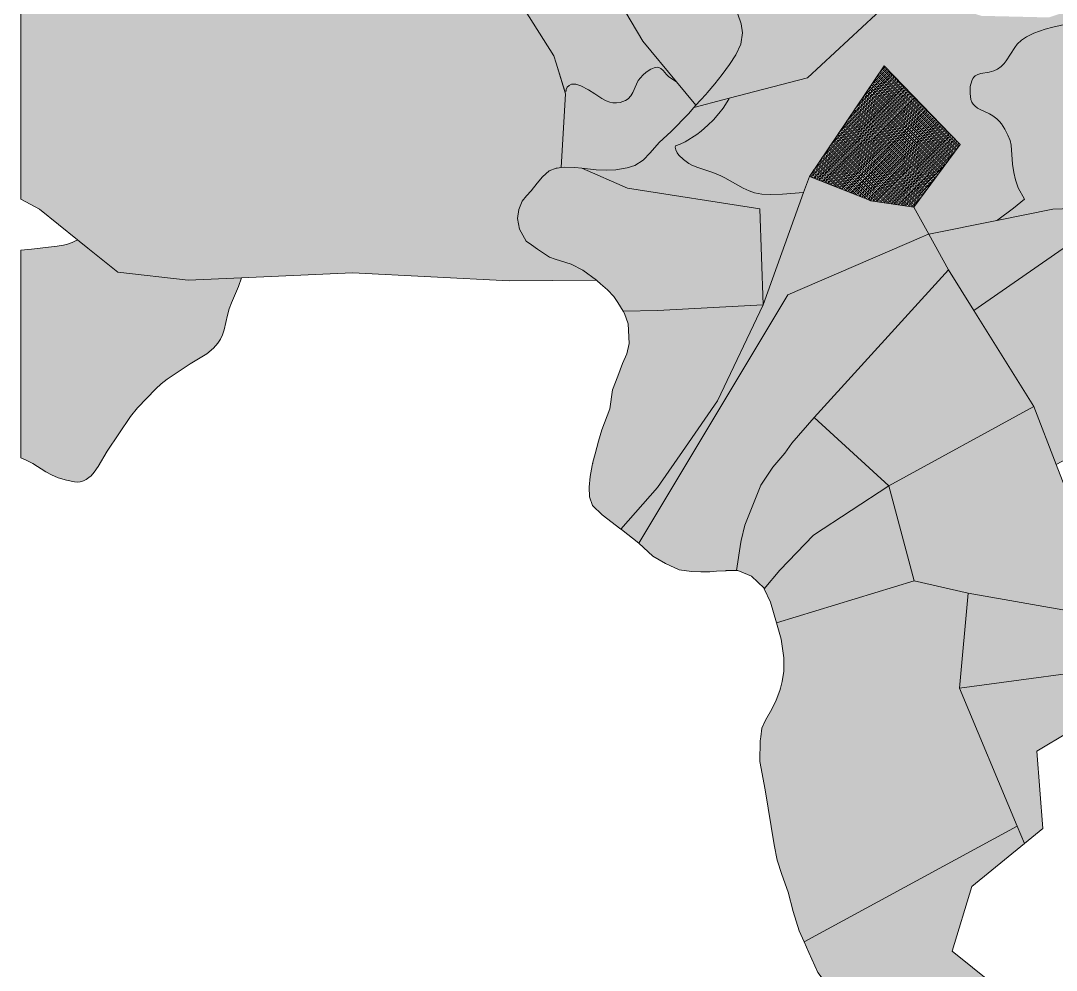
# Model space of a CAD drawing. Header units: metres. Extents: x 541853 to 549675, y 1832829 to 1845715.
# Drawn here: x 541853 to 542778, y 1838443 to 1839292 of the extents above; entities that cross this region are included whole.
import ezdxf

# ---------------------------------------------------------------- set-up
doc = ezdxf.new("R2010")
doc.units = ezdxf.units.M
doc.header["$MEASUREMENT"] = 0
doc.layers.add('1', color=7, linetype='Continuous', lineweight=0)

msp = doc.modelspace()

# ---------------------------------------------------------------- hatches: boundary and pattern name
at = {"layer": '1', "linetype": 'Continuous', "lineweight": 0}
h = msp.add_hatch(dxfattribs=at)
h.set_pattern_fill('ANSI33', color=188, scale=10, style=0)
h.paths.add_polyline_path([(542289.39, 1839059.445), (542149.44, 1839066.78), (542050.02, 1839062.295), (542002.47, 1839060.135), (541939.53, 1839067.275), (541912.92, 1839088.665), (541903.47, 1839096.255), (541869.72, 1839123.405), (541852.83, 1839132.54), (541852.83, 1839933.315), (541932.84, 1839908.52), (541954.23, 1839913.665), (542055.6, 1839937.98), (542174.94, 1839955.71), (542235.3, 1839970.395), (542262.42, 1839976.995), (542263.8, 1839977.91), (542328.15, 1840020.24), (542397.99, 1840079.175), (542401.14, 1840081.845), (542412.3, 1840077.24), (542428.38, 1840076.775), (542444.91, 1840076.46), (542460.33, 1840074.285), (542516.85, 1840058.1), (542530.38, 1840050.465), (542542.56, 1840040.64), (542552.19, 1840028.415), (542560.83, 1840012.53), (542568.33, 1839997.56), (542581.17, 1839942.855), (542583.75, 1839933.735), (542589.3, 1839919.755), (542594.01, 1839915.045), (542594.52, 1839914.52), (542594.55, 1839914.505), (542583.6, 1839918.675), (542553.03, 1839930.36), (542529.06, 1839931.695), (542482.59, 1839915.315), (542452.38, 1839904.68), (542446.47, 1839902.685), (542428.2, 1839896.55), (542426.85, 1839896.1), (542425.95, 1839895.785), (542425.8, 1839895.74), (542425.59, 1839895.665), (542425.29, 1839895.575), (542425.26, 1839895.56), (542425.2, 1839895.545), (542425.14, 1839895.515), (542425.05, 1839895.485), (542424.96, 1839895.455), (542424.81, 1839895.41), (542424.66, 1839895.365), (542395.53, 1839885.555), (542316.6, 1839859.02), (542307.54, 1839855.975), (542300.43, 1839850.68), (542254.98, 1839816.825), (542225.22, 1839794.655), (542159.76, 1839755.79), (542142.66, 1839745.635), (542130.12, 1839734.505), (542094.93, 1839703.29), (542061.42, 1839674.805), (542050.08, 1839665.145), (542030.55, 1839638.01), (542019.75, 1839562.11), (542052.72, 1839491.475), (542079.12, 1839460.29), (542098.98, 1839436.83), (542198.34, 1839395.145), (542264.88, 1839351.165), (542301.51, 1839304.29), (542329.47, 1839260.445), (542331.42, 1839254.025), (542339.7, 1839226.71), (542335.98, 1839160.695), (542332.2, 1839160.185), (542331.39, 1839160.065), (542325.3, 1839157.725), (542319.21, 1839152.325), (542314.35, 1839146.76), (542309.04, 1839139.935), (542304.96, 1839135.375), (542300.91, 1839130.665), (542298.09, 1839123.105), (542296.98, 1839115.32), (542298.72, 1839105.555), (542304.54, 1839094.875), (542309.46, 1839091.545), (542314.8, 1839087.885), (542325.39, 1839080.67), (542330.58, 1839078.99), (542344.8, 1839074.385), (542355.24, 1839068.94), (542367.33, 1839060.015)])
h = msp.add_hatch(dxfattribs=at)
h.set_pattern_fill('ANSI33', color=188, scale=10, style=0)
h.paths.add_polyline_path([(542454.57, 1839214.485), (542456.37, 1839216.465), (542460.51, 1839220.935), (542465.37, 1839226.35), (542466.39, 1839227.52), (542473.26, 1839235.44), (542479.71, 1839243.75), (542486.46, 1839252.78), (542491.98, 1839261.42), (542496.57, 1839271.065), (542497.89, 1839280.995), (542496.84, 1839289.275), (542493.63, 1839297.645), (542487.93, 1839307.665), (542483.34, 1839314.985), (542476.2, 1839324.81), (542469.3, 1839334.845), (542469.06, 1839335.505), (542466.09, 1839343.74), (542466.96, 1839354.285), (542469.66, 1839362.715), (542475.9, 1839369.195), (542477.7, 1839369.945), (542485.11, 1839372.975), (542493.09, 1839375.18), (542500.65, 1839377.025), (542509.02, 1839379.875), (542527.68, 1839388.44), (542530.95, 1839389.745), (542537.94, 1839393.405), (542547.18, 1839398.745), (542558.01, 1839405.135), (542569.08, 1839412.005), (542579.01, 1839416.685), (542588.76, 1839419.64), (542596.14, 1839421.23), (542607.18, 1839424.26), (542617.41, 1839428.85), (542626.32, 1839432.585), (542641.23, 1839348.405), (542653.89, 1839331.605), (542556.03, 1839240.99), (542485.95, 1839222.69), (542481.48, 1839221.52)])
for color, points in [(251, [(542385.48, 1839218.43), (542382.12, 1839218.58), (542379.42, 1839219.135), (542376.09, 1839220.32), (542372.28, 1839222.405), (542366.1, 1839226.68), (542360.43, 1839230.1), (542353.32, 1839233.655), (542349.06, 1839235.14), (542347.38, 1839235.35), (542345.22, 1839235.125), (542342.88, 1839234.105), (542341.23, 1839232.515), (542340.36, 1839230.52), (542340.36, 1839228.87), (542340.33, 1839228.87), (542340.3, 1839228.87), (542340.27, 1839228.87), (542340.24, 1839228.87), (542340.21, 1839228.87), (542339.22, 1839228.87), (542339.16, 1839228.87), (542339.13, 1839228.87), (542339.04, 1839228.87), (542331.42, 1839254.025), (542329.47, 1839260.445), (542301.51, 1839304.29), (542297.49, 1839309.42), (542300.85, 1839309.39), (542301.6, 1839309.615), (542301.84, 1839310.56), (542301.78, 1839315.09), (542302.17, 1839316.62), (542303.79, 1839319.695), (542306.64, 1839323.385), (542308.74, 1839325.485), (542311.29, 1839327.375), (542314.17, 1839328.995), (542315.73, 1839329.7), (542319.9, 1839330.975), (542322.99, 1839331.485), (542326.05, 1839331.695), (542329.44, 1839331.56), (542334.06, 1839330.825), (542342.4, 1839328.845), (542346.27, 1839328.38), (542350.08, 1839328.815), (542357.88, 1839330.225), (542364.42, 1839330.555), (542371.14, 1839331.425), (542374.5, 1839331.59), (542378.22, 1839330.795), (542380.74, 1839329.505), (542382.69, 1839328.17), (542384.01, 1839326.955), (542384.04, 1839326.955), (542388.12, 1839308.745), (542408.88, 1839273.78), (542439.03, 1839237.405), (542432.13, 1839241.725), (542430, 1839243.825), (542427, 1839247.56), (542425.02, 1839249.33), (542423.22, 1839250.23), (542421.96, 1839250.395), (542419.11, 1839249.915), (542416.05, 1839248.58), (542411.91, 1839245.85), (542408.97, 1839243.285), (542406.72, 1839240.945), (542404.83, 1839238.38), (542403.21, 1839235.23), (542400.06, 1839227.88), (542398.23, 1839224.79), (542395.68, 1839222.21), (542393.28, 1839220.695), (542388.75, 1839218.955)]), (251, [(542456.37, 1839216.465), (542439.03, 1839237.405), (542408.88, 1839273.78), (542388.12, 1839308.745), (542384.04, 1839326.955), (542388.3, 1839323.115), (542397.24, 1839313.755), (542399.82, 1839311.55), (542402.61, 1839309.705), (542406.24, 1839308.025), (542410.71, 1839306.6), (542414.52, 1839305.88), (542417.7, 1839305.88), (542420.85, 1839306.39), (542423.82, 1839307.395), (542437.95, 1839315.705), (542443.8, 1839318.795), (542448.03, 1839320.82), (542459.76, 1839325.725), (542463.09, 1839327.81), (542465.19, 1839329.85), (542470.77, 1839326.115), (542477.97, 1839320.07), (542483.64, 1839314.25), (542484.3, 1839313.455), (542487.93, 1839307.665), (542493.63, 1839297.645), (542496.84, 1839289.275), (542497.89, 1839280.995), (542496.57, 1839271.065), (542491.98, 1839261.42), (542486.46, 1839252.78), (542479.71, 1839243.75), (542473.26, 1839235.44), (542466.39, 1839227.52), (542465.37, 1839226.35), (542460.51, 1839220.935)]), (251, [(542725.41, 1839113.4), (542726.16, 1839113.895), (542740.02, 1839124.35), (542749.98, 1839132.42), (542744.4, 1839142.755), (542743.02, 1839146.1), (542741.88, 1839149.85), (542740.47, 1839156.285), (542739.39, 1839163.635), (542737.95, 1839180.795), (542737.05, 1839184.785), (542735.22, 1839189.63), (542732.46, 1839195.075), (542729.52, 1839199.755), (542727.72, 1839201.93), (542725.23, 1839204.27), (542721.69, 1839206.97), (542718.75, 1839208.755), (542710.5, 1839212.565), (542708.04, 1839213.945), (542705.61, 1839215.82), (542704.11, 1839217.425), (542703, 1839219.255), (542702.16, 1839221.565), (542701.44, 1839226.815), (542701.56, 1839233.205), (542702.82, 1839238.335), (542703.72, 1839240.225), (542704.74, 1839241.62), (542706.03, 1839242.805), (542708.22, 1839244.005), (542711.07, 1839244.845), (542718.3, 1839245.985), (542722.5, 1839247.065), (542725.74, 1839248.505), (542729.1, 1839250.95), (542731.8, 1839253.725), (542733.66, 1839256.05), (542741.28, 1839267.87), (542743.56, 1839270.915), (542747.19, 1839274.5), (542751.69, 1839277.59), (542758.44, 1839280.815), (542768.37, 1839284.295), (542775.21, 1839286.17), (542788.32, 1839289.02), (542795.19, 1839290.925), (542802.42, 1839293.265), (542808.15, 1839295.635), (542813.91, 1839298.89), (542816.16, 1839300.615), (542817.51, 1839302.16), (542818.32, 1839304.005), (542818.38, 1839305.325), (542817.75, 1839307.335), (542816.25, 1839309.405), (542822.4, 1839311.415), (542826.27, 1839313.77), (542836.02, 1839283.485), (542867.31, 1839266.805), (542908.98, 1839193.035), (542836.53, 1839125.715), (542775.36, 1839123.435)]), (53, [(542376.54, 1839158.295), (542367.21, 1839158.625), (542354.46, 1839160.08), (542348.1, 1839160.815), (542338.53, 1839161.04), (542335.98, 1839160.695), (542339.7, 1839226.71), (542339.04, 1839228.87), (542339.13, 1839228.87), (542339.16, 1839228.87), (542339.22, 1839228.87), (542340.21, 1839228.87), (542340.24, 1839228.87), (542340.27, 1839228.87), (542340.3, 1839228.87), (542340.33, 1839228.87), (542340.36, 1839228.87), (542340.36, 1839230.52), (542341.23, 1839232.515), (542342.88, 1839234.105), (542345.22, 1839235.125), (542347.38, 1839235.35), (542349.06, 1839235.14), (542353.32, 1839233.655), (542360.43, 1839230.1), (542366.1, 1839226.68), (542372.28, 1839222.405), (542376.09, 1839220.32), (542379.42, 1839219.135), (542382.12, 1839218.58), (542385.48, 1839218.43), (542388.75, 1839218.955), (542393.28, 1839220.695), (542395.68, 1839222.21), (542398.23, 1839224.79), (542400.06, 1839227.88), (542403.21, 1839235.23), (542404.83, 1839238.38), (542406.72, 1839240.945), (542408.97, 1839243.285), (542411.91, 1839245.85), (542416.05, 1839248.58), (542419.11, 1839249.915), (542421.96, 1839250.395), (542423.22, 1839250.23), (542425.02, 1839249.33), (542427, 1839247.56), (542430, 1839243.825), (542432.13, 1839241.725), (542439.03, 1839237.405), (542456.37, 1839216.465), (542454.57, 1839214.485), (542449.59, 1839208.62), (542434.05, 1839193.095), (542423.58, 1839183.075), (542415.36, 1839173.865), (542409.18, 1839167.475), (542401.83, 1839162.495), (542394.87, 1839160.575), (542384.7, 1839158.625)]), (251, [(542516.55, 1839038.085), (542513.49, 1839123.885), (542395.02, 1839142.275), (542354.46, 1839160.08), (542367.21, 1839158.625), (542376.54, 1839158.295), (542384.7, 1839158.625), (542394.87, 1839160.575), (542401.83, 1839162.495), (542409.18, 1839167.475), (542415.36, 1839173.865), (542423.58, 1839183.075), (542434.05, 1839193.095), (542449.59, 1839208.62), (542454.57, 1839214.485), (542481.48, 1839221.52), (542485.95, 1839222.69), (542485.65, 1839221.94), (542480.58, 1839213.78), (542476.8, 1839208.89), (542472.06, 1839203.505), (542467.05, 1839198.525), (542460.99, 1839193.125), (542457.21, 1839190.38), (542446.62, 1839183.675), (542442.33, 1839181.59), (542437.95, 1839180.075), (542437.8, 1839178.965), (542438.43, 1839176.565), (542439.69, 1839173.895), (542441.07, 1839171.915), (542445.09, 1839167.85), (542450.1, 1839164.325), (542452.74, 1839162.885), (542457.9, 1839160.68), (542471.55, 1839156.195), (542478.57, 1839153.42), (542482.23, 1839151.665), (542498.46, 1839142.32), (542503.8, 1839139.89), (542508.78, 1839138.195), (542515.17, 1839137.025), (542522.94, 1839136.665), (542533.71, 1839136.98), (542552.58, 1839138.585)]), (251, [(542391.21, 1839032.535), (542386.59, 1839040.14), (542382.99, 1839045.465), (542377.32, 1839051.36), (542371.05, 1839056.865), (542368.2, 1839059.385), (542367.33, 1839060.015), (542355.24, 1839068.94), (542344.8, 1839074.385), (542330.58, 1839078.99), (542325.39, 1839080.67), (542314.8, 1839087.885), (542309.46, 1839091.545), (542304.54, 1839094.875), (542298.72, 1839105.555), (542296.98, 1839115.32), (542298.09, 1839123.105), (542300.91, 1839130.665), (542304.96, 1839135.375), (542309.04, 1839139.935), (542314.35, 1839146.76), (542319.21, 1839152.325), (542325.3, 1839157.725), (542331.39, 1839160.065), (542332.2, 1839160.185), (542335.98, 1839160.695), (542338.53, 1839161.04), (542348.1, 1839160.815), (542354.46, 1839160.08), (542395.02, 1839142.275), (542513.49, 1839123.885), (542516.55, 1839038.085), (542421.99, 1839033)]), (53, [(542405.19, 1838824.965), (542389.77, 1838837.295), (542389.26, 1838837.685), (542421.99, 1838874.795), (542447.1, 1838910.855), (542475.51, 1838952.39), (542516.55, 1839038.085), (542552.58, 1839138.585), (542557.71, 1839152.865), (542609.97, 1839132.075), (542612.37, 1839131.115), (542651.04, 1839125.4), (542664.42, 1839101.145), (542663.43, 1839100.935), (542657.97, 1839098.565), (542538.6, 1839046.86)]), (251, [(542704.65, 1839033.105), (542682.06, 1839069.225), (542664.42, 1839101.145), (542664.45, 1839101.145), (542725.41, 1839113.4), (542775.36, 1839123.435), (542836.53, 1839125.715), (542831.43, 1839120.975)]), (251, [(542778.42, 1838895.3), (542758.38, 1838947.125), (542704.65, 1839033.105), (542831.43, 1839120.975), (542911.26, 1838966.37), (542910.99, 1838966.22), (542865.45, 1838941.86)]), (251, [(542460.69, 1838799.345), (542452.23, 1838799.765), (542441.43, 1838801.325), (542429.22, 1838806.935), (542417.79, 1838813.55), (542405.19, 1838824.965), (542538.6, 1839046.86), (542657.97, 1839098.565), (542663.43, 1839100.935), (542664.42, 1839101.145), (542682.06, 1839069.225), (542562.12, 1838937.435), (542541.99, 1838914.59), (542535.72, 1838905.65), (542525.01, 1838893.125), (542514.27, 1838877.015), (542499.96, 1838841.24), (542496.72, 1838827.455), (542496.39, 1838826.045), (542492.52, 1838800.575), (542486.25, 1838800.545), (542485.56, 1838800.545), (542483.46, 1838800.545), (542483.4, 1838800.545), (542483.1, 1838800.515), (542474.82, 1838800.005), (542468.7, 1838799.615)]), (251, [(542628.69, 1838876.295), (542562.12, 1838937.435), (542682.06, 1839069.225), (542704.65, 1839033.105), (542758.38, 1838947.125)]), (53, [(542389.26, 1838837.685), (542372.58, 1838850.33), (542363.85, 1838858.76), (542361.15, 1838866.605), (542360.85, 1838875.125), (542361.81, 1838884.77), (542363.46, 1838894.43), (542363.91, 1838896.185), (542364.06, 1838896.725), (542364.24, 1838897.385), (542366.25, 1838905.065), (542369.37, 1838916.255), (542372.22, 1838926.455), (542379.33, 1838945.205), (542381.64, 1838962.065), (542386.47, 1838974.41), (542390.79, 1838985.51), (542394.6, 1838994.165), (542396.58, 1839003.555), (542395.83, 1839020.955), (542392.56, 1839030.3), (542391.21, 1839032.535), (542421.99, 1839033), (542516.55, 1839038.085), (542475.51, 1838952.39), (542447.1, 1838910.855), (542421.99, 1838874.795)]), (53, [(542831.88, 1838757.09), (542809.95, 1838760.975), (542799.42, 1838762.835), (542699.58, 1838780.535), (542651.46, 1838791.365), (542628.69, 1838876.295), (542758.38, 1838947.125), (542778.42, 1838895.3)]), (251, [(542517.45, 1838784.375), (542517.18, 1838785.005), (542505.96, 1838795.685), (542493.84, 1838800.575), (542492.52, 1838800.575), (542496.39, 1838826.045), (542496.72, 1838827.455), (542499.96, 1838841.24), (542514.27, 1838877.015), (542525.01, 1838893.125), (542535.72, 1838905.65), (542541.99, 1838914.59), (542562.12, 1838937.435), (542628.69, 1838876.295), (542561.4, 1838832.255), (542531.22, 1838800.845)]), (53, [(542528.34, 1838753.82), (542522.94, 1838772.39), (542517.45, 1838784.375), (542531.22, 1838800.845), (542561.4, 1838832.255), (542628.69, 1838876.295), (542651.46, 1838791.365)]), (53, [(542553.03, 1838468.91), (542548.71, 1838478.645), (542543.25, 1838495.88), (542538.9, 1838513.25), (542533.05, 1838529.165), (542528.91, 1838541.81), (542526.27, 1838555.565), (542518.11, 1838604.825), (542513.52, 1838629.86), (542513.76, 1838648.535), (542514.21, 1838652.075), (542515.29, 1838659.695), (542518.59, 1838666.88), (542524.11, 1838676.885), (542527.89, 1838684.685), (542531.37, 1838693.355), (542531.91, 1838695.425), (542533.47, 1838701.47), (542534.85, 1838710.785), (542535, 1838722.695), (542532.57, 1838739.21), (542528.34, 1838753.82), (542651.46, 1838791.365), (542699.58, 1838780.535), (542691.78, 1838695.545), (542743.47, 1838572.155)]), (53, [(542691.78, 1838695.545), (542699.58, 1838780.535), (542799.42, 1838762.835), (542809.95, 1838760.975), (542821.26, 1838758.965), (542829.12, 1838756.385), (542835.48, 1838753.985), (542840.7, 1838751.36), (542853.3, 1838743.485), (542873.16, 1838732.43), (542879.4, 1838729.355), (542882.94, 1838728.185), (542886.18, 1838727.69), (542890.02, 1838727.705), (542894.37, 1838728.41), (542900.43, 1838730.525), (542908.47, 1838734.485), (542915.31, 1838738.475), (542920.92, 1838742.465), (542927.04, 1838747.67), (542931.9, 1838752.935), (542935.11, 1838757.585), (542939.16, 1838765.325), (542941.23, 1838768.685), (542957.64, 1838731.2), (542846.4, 1838716.275)]), (53, [(542749.98, 1838556.615), (542743.47, 1838572.155), (542691.78, 1838695.545), (542846.4, 1838716.275), (542859.57, 1838682.375), (542818.74, 1838673.735), (542760.9, 1838639.265), (542766.45, 1838570.01)]), (53, [(542682.12, 1838341.245), (542669.82, 1838355.165), (542640.69, 1838373.285), (542611.77, 1838390.88), (542589.51, 1838408.205), (542578.98, 1838423.535), (542565.24, 1838441.385), (542557.35, 1838459.235), (542553.03, 1838468.91), (542743.47, 1838572.155), (542749.98, 1838556.615), (542702.79, 1838518.215), (542685.27, 1838460.555), (542738.25, 1838417.985), (542737.56, 1838417.07), (542759.49, 1838380.08)])]:
    msp.add_hatch(color=color, dxfattribs=at).paths.add_polyline_path(points)
h = msp.add_hatch(dxfattribs=at)
h.set_pattern_fill('ANSI33', color=188, scale=10, style=0)
h.paths.add_polyline_path([(542664.42, 1839101.145), (542651.04, 1839125.4), (542692.56, 1839181.305), (542624.67, 1839251.61), (542557.71, 1839152.865), (542552.58, 1839138.585), (542533.71, 1839136.98), (542522.94, 1839136.665), (542515.17, 1839137.025), (542508.78, 1839138.195), (542503.8, 1839139.89), (542498.46, 1839142.32), (542482.23, 1839151.665), (542478.57, 1839153.42), (542471.55, 1839156.195), (542457.9, 1839160.68), (542452.74, 1839162.885), (542450.1, 1839164.325), (542445.09, 1839167.85), (542441.07, 1839171.915), (542439.69, 1839173.895), (542438.43, 1839176.565), (542437.8, 1839178.965), (542437.95, 1839180.075), (542442.33, 1839181.59), (542446.62, 1839183.675), (542457.21, 1839190.38), (542460.99, 1839193.125), (542467.05, 1839198.525), (542472.06, 1839203.505), (542476.8, 1839208.89), (542480.58, 1839213.78), (542485.65, 1839221.94), (542485.95, 1839222.69), (542556.03, 1839240.99), (542653.89, 1839331.605), (542671.56, 1839308.13), (542711.55, 1839296.295), (542771.67, 1839294.855), (542816.25, 1839309.405), (542817.75, 1839307.335), (542818.38, 1839305.325), (542818.32, 1839304.005), (542817.51, 1839302.16), (542816.16, 1839300.615), (542813.91, 1839298.89), (542808.15, 1839295.635), (542802.42, 1839293.265), (542795.19, 1839290.925), (542788.32, 1839289.02), (542775.21, 1839286.17), (542768.37, 1839284.295), (542758.44, 1839280.815), (542751.69, 1839277.59), (542747.19, 1839274.5), (542743.56, 1839270.915), (542741.28, 1839267.87), (542733.66, 1839256.05), (542731.8, 1839253.725), (542729.1, 1839250.95), (542725.74, 1839248.505), (542722.5, 1839247.065), (542718.3, 1839245.985), (542711.07, 1839244.845), (542708.22, 1839244.005), (542706.03, 1839242.805), (542704.74, 1839241.62), (542703.72, 1839240.225), (542702.82, 1839238.335), (542701.56, 1839233.205), (542701.44, 1839226.815), (542702.16, 1839221.565), (542703, 1839219.255), (542704.11, 1839217.425), (542705.61, 1839215.82), (542708.04, 1839213.945), (542710.5, 1839212.565), (542718.75, 1839208.755), (542721.69, 1839206.97), (542725.23, 1839204.27), (542727.72, 1839201.93), (542729.52, 1839199.755), (542732.46, 1839195.075), (542735.22, 1839189.63), (542737.05, 1839184.785), (542737.95, 1839180.795), (542739.39, 1839163.635), (542740.47, 1839156.285), (542741.88, 1839149.85), (542743.02, 1839146.1), (542744.4, 1839142.755), (542749.98, 1839132.42), (542740.02, 1839124.35), (542726.16, 1839113.895), (542725.41, 1839113.4), (542664.45, 1839101.145)])
h = msp.add_hatch(dxfattribs=at)
h.set_pattern_fill('ANSI33', color=188, scale=10, style=0)
h.paths.add_polyline_path([(542651.04, 1839125.4), (542612.37, 1839131.115), (542609.97, 1839132.075), (542557.71, 1839152.865), (542624.67, 1839251.61), (542692.56, 1839181.305)])
h = msp.add_hatch(dxfattribs=at)
h.set_pattern_fill('ANSI33', color=188, scale=10, style=0)
h.paths.add_polyline_path([(541903.77, 1838879.73), (541901.01, 1838879.865), (541893.63, 1838881.275), (541886.28, 1838883.615), (541880.43, 1838886.105), (541875.36, 1838888.745), (541863.57, 1838896.41), (541857.66, 1838899.395), (541852.83, 1838901.24), (541852.83, 1839086.805), (541862.46, 1839087.705), (541885.53, 1839090.345), (541891.17, 1839091.305), (541894.77, 1839092.22), (541898.73, 1839093.705), (541903.47, 1839096.255), (541912.92, 1839088.665), (541939.53, 1839067.275), (542002.47, 1839060.135), (542050.02, 1839062.295), (542047.41, 1839054.585), (542041.23, 1839039.915), (542039.19, 1839034.365), (542037.63, 1839028.965), (542034.75, 1839015.825), (542033.25, 1839011.22), (542031.45, 1839007.32), (542029.05, 1839003.705), (542025.09, 1838999.295), (542019.18, 1838994.375), (542004.39, 1838985.465), (541983.6, 1838971.635), (541978.29, 1838967.495), (541973.67, 1838963.025), (541957.26, 1838945.985), (541950.84, 1838938.185), (541930.11, 1838907.195), (541922.01, 1838893.725), (541918.5, 1838888.55), (541915.68, 1838885.34), (541913.82, 1838883.645), (541911.45, 1838881.995), (541908.99, 1838880.765), (541905.99, 1838879.925)])

# ---------------------------------------------------------------- linework, layer by layer
at = {"layer": '1', "color": 7, "linetype": 'Continuous', "lineweight": 0, "flags": 128}
for points in [[(542301.51, 1839304.29), (542329.47, 1839260.445), (542331.42, 1839254.025), (542339.7, 1839226.71), (542335.98, 1839160.695), (542332.2, 1839160.185), (542331.39, 1839160.065), (542325.3, 1839157.725), (542319.21, 1839152.325), (542314.35, 1839146.76), (542309.04, 1839139.935), (542304.96, 1839135.375), (542300.91, 1839130.665), (542298.09, 1839123.105), (542296.98, 1839115.32), (542298.72, 1839105.555), (542304.54, 1839094.875), (542309.46, 1839091.545), (542314.8, 1839087.885), (542325.39, 1839080.67), (542330.58, 1839078.99), (542344.8, 1839074.385), (542355.24, 1839068.94), (542367.33, 1839060.015), (542289.39, 1839059.445), (542149.44, 1839066.78), (542050.02, 1839062.295), (542002.47, 1839060.135), (541939.53, 1839067.275), (541912.92, 1839088.665), (541903.47, 1839096.255), (541869.72, 1839123.405), (541852.83, 1839132.54), (541852.83, 1839132.54), (541852.83, 1839933.315)], [(542788.32, 1839289.02), (542775.21, 1839286.17), (542768.37, 1839284.295), (542758.44, 1839280.815), (542751.69, 1839277.59), (542747.19, 1839274.5), (542743.56, 1839270.915), (542741.28, 1839267.87), (542733.66, 1839256.05), (542731.8, 1839253.725), (542729.1, 1839250.95), (542725.74, 1839248.505), (542722.5, 1839247.065), (542718.3, 1839245.985), (542711.07, 1839244.845), (542708.22, 1839244.005), (542706.03, 1839242.805), (542704.74, 1839241.62), (542703.72, 1839240.225), (542702.82, 1839238.335), (542701.56, 1839233.205), (542701.44, 1839226.815), (542702.16, 1839221.565), (542703, 1839219.255), (542704.11, 1839217.425), (542705.61, 1839215.82), (542708.04, 1839213.945), (542710.5, 1839212.565), (542718.75, 1839208.755), (542721.69, 1839206.97), (542725.23, 1839204.27), (542727.72, 1839201.93), (542729.52, 1839199.755), (542732.46, 1839195.075), (542735.22, 1839189.63), (542737.05, 1839184.785), (542737.95, 1839180.795), (542739.39, 1839163.635), (542740.47, 1839156.285), (542741.88, 1839149.85), (542743.02, 1839146.1), (542744.4, 1839142.755), (542749.98, 1839132.42), (542740.02, 1839124.35), (542726.16, 1839113.895), (542725.41, 1839113.4), (542664.45, 1839101.145), (542664.42, 1839101.145), (542651.04, 1839125.4), (542692.56, 1839181.305), (542624.67, 1839251.61), (542557.71, 1839152.865), (542552.58, 1839138.585), (542533.71, 1839136.98), (542522.94, 1839136.665), (542515.17, 1839137.025), (542508.78, 1839138.195), (542503.8, 1839139.89), (542498.46, 1839142.32), (542482.23, 1839151.665), (542478.57, 1839153.42), (542471.55, 1839156.195), (542457.9, 1839160.68), (542452.74, 1839162.885), (542450.1, 1839164.325), (542445.09, 1839167.85), (542441.07, 1839171.915), (542439.69, 1839173.895), (542438.43, 1839176.565), (542437.8, 1839178.965), (542437.95, 1839180.075), (542442.33, 1839181.59), (542446.62, 1839183.675), (542457.21, 1839190.38), (542460.99, 1839193.125), (542467.05, 1839198.525), (542472.06, 1839203.505), (542476.8, 1839208.89), (542480.58, 1839213.78), (542485.65, 1839221.94), (542485.95, 1839222.69), (542485.95, 1839222.69), (542556.03, 1839240.99), (542653.89, 1839331.605)], [(542653.89, 1839331.605), (542556.03, 1839240.99), (542485.95, 1839222.69), (542481.48, 1839221.52), (542454.57, 1839214.485), (542454.57, 1839214.485), (542456.37, 1839216.465), (542460.51, 1839220.935), (542465.37, 1839226.35), (542466.39, 1839227.52), (542473.26, 1839235.44), (542479.71, 1839243.75), (542486.46, 1839252.78), (542491.98, 1839261.42), (542496.57, 1839271.065), (542497.89, 1839280.995), (542496.84, 1839289.275), (542493.63, 1839297.645)], [(542388.12, 1839308.745), (542408.88, 1839273.78), (542439.03, 1839237.405), (542432.13, 1839241.725), (542430, 1839243.825), (542427, 1839247.56), (542425.02, 1839249.33), (542423.22, 1839250.23), (542421.96, 1839250.395), (542419.11, 1839249.915), (542416.05, 1839248.58), (542411.91, 1839245.85), (542408.97, 1839243.285), (542406.72, 1839240.945), (542404.83, 1839238.38), (542403.21, 1839235.23), (542400.06, 1839227.88), (542398.23, 1839224.79), (542395.68, 1839222.21), (542393.28, 1839220.695), (542388.75, 1839218.955), (542385.48, 1839218.43), (542382.12, 1839218.58), (542379.42, 1839219.135), (542376.09, 1839220.32), (542372.28, 1839222.405), (542366.1, 1839226.68), (542360.43, 1839230.1), (542353.32, 1839233.655), (542349.06, 1839235.14), (542347.38, 1839235.35), (542345.22, 1839235.125), (542342.88, 1839234.105), (542341.23, 1839232.515), (542340.36, 1839230.52), (542340.36, 1839228.87), (542340.33, 1839228.87), (542340.3, 1839228.87), (542340.27, 1839228.87), (542340.24, 1839228.87), (542340.21, 1839228.87), (542339.22, 1839228.87), (542339.16, 1839228.87), (542339.13, 1839228.87), (542339.04, 1839228.87), (542339.04, 1839228.87), (542331.42, 1839254.025), (542329.47, 1839260.445), (542301.51, 1839304.29)], [(542493.63, 1839297.645), (542496.84, 1839289.275), (542497.89, 1839280.995), (542496.57, 1839271.065), (542491.98, 1839261.42), (542486.46, 1839252.78), (542479.71, 1839243.75), (542473.26, 1839235.44), (542466.39, 1839227.52), (542465.37, 1839226.35), (542460.51, 1839220.935), (542456.37, 1839216.465), (542439.03, 1839237.405), (542408.88, 1839273.78), (542388.12, 1839308.745)], [(542836.53, 1839125.715), (542775.36, 1839123.435), (542725.41, 1839113.4), (542726.16, 1839113.895), (542740.02, 1839124.35), (542749.98, 1839132.42), (542744.4, 1839142.755), (542743.02, 1839146.1), (542741.88, 1839149.85), (542740.47, 1839156.285), (542739.39, 1839163.635), (542737.95, 1839180.795), (542737.05, 1839184.785), (542735.22, 1839189.63), (542732.46, 1839195.075), (542729.52, 1839199.755), (542727.72, 1839201.93), (542725.23, 1839204.27), (542721.69, 1839206.97), (542718.75, 1839208.755), (542710.5, 1839212.565), (542708.04, 1839213.945), (542705.61, 1839215.82), (542704.11, 1839217.425), (542703, 1839219.255), (542702.16, 1839221.565), (542701.44, 1839226.815), (542701.56, 1839233.205), (542702.82, 1839238.335), (542703.72, 1839240.225), (542704.74, 1839241.62), (542706.03, 1839242.805), (542708.22, 1839244.005), (542711.07, 1839244.845), (542718.3, 1839245.985), (542722.5, 1839247.065), (542725.74, 1839248.505), (542729.1, 1839250.95), (542731.8, 1839253.725), (542733.66, 1839256.05), (542741.28, 1839267.87), (542743.56, 1839270.915), (542747.19, 1839274.5), (542751.69, 1839277.59), (542758.44, 1839280.815), (542768.37, 1839284.295), (542775.21, 1839286.17), (542788.32, 1839289.02)], [(542846.4, 1838716.275), (542691.78, 1838695.545), (542691.78, 1838695.545), (542699.58, 1838780.535), (542799.42, 1838762.835)]]:
    msp.add_lwpolyline(points, dxfattribs=at)
for points in [[(542335.98, 1839160.695), (542339.7, 1839226.71), (542339.04, 1839228.87), (542339.13, 1839228.87), (542339.16, 1839228.87), (542339.22, 1839228.87), (542340.21, 1839228.87), (542340.24, 1839228.87), (542340.27, 1839228.87), (542340.3, 1839228.87), (542340.33, 1839228.87), (542340.36, 1839228.87), (542340.36, 1839230.52), (542341.23, 1839232.515), (542342.88, 1839234.105), (542345.22, 1839235.125), (542347.38, 1839235.35), (542349.06, 1839235.14), (542353.32, 1839233.655), (542360.43, 1839230.1), (542366.1, 1839226.68), (542372.28, 1839222.405), (542376.09, 1839220.32), (542379.42, 1839219.135), (542382.12, 1839218.58), (542385.48, 1839218.43), (542388.75, 1839218.955), (542393.28, 1839220.695), (542395.68, 1839222.21), (542398.23, 1839224.79), (542400.06, 1839227.88), (542403.21, 1839235.23), (542404.83, 1839238.38), (542406.72, 1839240.945), (542408.97, 1839243.285), (542411.91, 1839245.85), (542416.05, 1839248.58), (542419.11, 1839249.915), (542421.96, 1839250.395), (542423.22, 1839250.23), (542425.02, 1839249.33), (542427, 1839247.56), (542430, 1839243.825), (542432.13, 1839241.725), (542439.03, 1839237.405), (542456.37, 1839216.465), (542454.57, 1839214.485), (542449.59, 1839208.62), (542434.05, 1839193.095), (542423.58, 1839183.075), (542415.36, 1839173.865), (542409.18, 1839167.475), (542401.83, 1839162.495), (542394.87, 1839160.575), (542384.7, 1839158.625), (542376.54, 1839158.295), (542367.21, 1839158.625), (542354.46, 1839160.08), (542348.1, 1839160.815), (542338.53, 1839161.04), (542335.98, 1839160.695)], [(542651.04, 1839125.4), (542612.37, 1839131.115), (542609.97, 1839132.075), (542557.71, 1839152.865), (542624.67, 1839251.61), (542692.56, 1839181.305), (542651.04, 1839125.4)], [(542354.46, 1839160.08), (542367.21, 1839158.625), (542376.54, 1839158.295), (542384.7, 1839158.625), (542394.87, 1839160.575), (542401.83, 1839162.495), (542409.18, 1839167.475), (542415.36, 1839173.865), (542423.58, 1839183.075), (542434.05, 1839193.095), (542449.59, 1839208.62), (542454.57, 1839214.485), (542481.48, 1839221.52), (542485.95, 1839222.69), (542485.65, 1839221.94), (542480.58, 1839213.78), (542476.8, 1839208.89), (542472.06, 1839203.505), (542467.05, 1839198.525), (542460.99, 1839193.125), (542457.21, 1839190.38), (542446.62, 1839183.675), (542442.33, 1839181.59), (542437.95, 1839180.075), (542437.8, 1839178.965), (542438.43, 1839176.565), (542439.69, 1839173.895), (542441.07, 1839171.915), (542445.09, 1839167.85), (542450.1, 1839164.325), (542452.74, 1839162.885), (542457.9, 1839160.68), (542471.55, 1839156.195), (542478.57, 1839153.42), (542482.23, 1839151.665), (542498.46, 1839142.32), (542503.8, 1839139.89), (542508.78, 1839138.195), (542515.17, 1839137.025), (542522.94, 1839136.665), (542533.71, 1839136.98), (542552.58, 1839138.585), (542516.55, 1839038.085), (542513.49, 1839123.885), (542395.02, 1839142.275), (542354.46, 1839160.08)], [(542335.98, 1839160.695), (542338.53, 1839161.04), (542348.1, 1839160.815), (542354.46, 1839160.08), (542395.02, 1839142.275), (542513.49, 1839123.885), (542516.55, 1839038.085), (542421.99, 1839033), (542391.21, 1839032.535), (542386.59, 1839040.14), (542382.99, 1839045.465), (542377.32, 1839051.36), (542371.05, 1839056.865), (542368.2, 1839059.385), (542367.33, 1839060.015), (542355.24, 1839068.94), (542344.8, 1839074.385), (542330.58, 1839078.99), (542325.39, 1839080.67), (542314.8, 1839087.885), (542309.46, 1839091.545), (542304.54, 1839094.875), (542298.72, 1839105.555), (542296.98, 1839115.32), (542298.09, 1839123.105), (542300.91, 1839130.665), (542304.96, 1839135.375), (542309.04, 1839139.935), (542314.35, 1839146.76), (542319.21, 1839152.325), (542325.3, 1839157.725), (542331.39, 1839160.065), (542332.2, 1839160.185), (542335.98, 1839160.695)], [(542389.26, 1838837.685), (542421.99, 1838874.795), (542447.1, 1838910.855), (542475.51, 1838952.39), (542516.55, 1839038.085), (542552.58, 1839138.585), (542557.71, 1839152.865), (542609.97, 1839132.075), (542612.37, 1839131.115), (542651.04, 1839125.4), (542664.42, 1839101.145), (542663.43, 1839100.935), (542657.97, 1839098.565), (542538.6, 1839046.86), (542405.19, 1838824.965), (542389.77, 1838837.295), (542389.26, 1838837.685)], [(542664.42, 1839101.145), (542664.45, 1839101.145), (542725.41, 1839113.4), (542775.36, 1839123.435), (542836.53, 1839125.715), (542831.43, 1839120.975), (542704.65, 1839033.105), (542682.06, 1839069.225), (542664.42, 1839101.145)], [(542704.65, 1839033.105), (542831.43, 1839120.975), (542911.26, 1838966.37), (542910.99, 1838966.22), (542865.45, 1838941.86), (542778.42, 1838895.3), (542758.38, 1838947.125), (542704.65, 1839033.105)], [(542405.19, 1838824.965), (542538.6, 1839046.86), (542657.97, 1839098.565), (542663.43, 1839100.935), (542664.42, 1839101.145), (542682.06, 1839069.225), (542562.12, 1838937.435), (542541.99, 1838914.59), (542535.72, 1838905.65), (542525.01, 1838893.125), (542514.27, 1838877.015), (542499.96, 1838841.24), (542496.72, 1838827.455), (542496.39, 1838826.045), (542492.52, 1838800.575), (542486.25, 1838800.545), (542485.56, 1838800.545), (542483.46, 1838800.545), (542483.4, 1838800.545), (542483.1, 1838800.515), (542474.82, 1838800.005), (542468.7, 1838799.615), (542460.69, 1838799.345), (542452.23, 1838799.765), (542441.43, 1838801.325), (542429.22, 1838806.935), (542417.79, 1838813.55), (542405.19, 1838824.965)], [(541852.83, 1838901.24), (541852.83, 1839086.805), (541862.46, 1839087.705), (541885.53, 1839090.345), (541891.17, 1839091.305), (541894.77, 1839092.22), (541898.73, 1839093.705), (541903.47, 1839096.255), (541912.92, 1839088.665), (541939.53, 1839067.275), (542002.47, 1839060.135), (542050.02, 1839062.295), (542047.41, 1839054.585), (542041.23, 1839039.915), (542039.19, 1839034.365), (542037.63, 1839028.965), (542034.75, 1839015.825), (542033.25, 1839011.22), (542031.45, 1839007.32), (542029.05, 1839003.705), (542025.09, 1838999.295), (542019.18, 1838994.375), (542004.39, 1838985.465), (541983.6, 1838971.635), (541978.29, 1838967.495), (541973.67, 1838963.025), (541957.26, 1838945.985), (541950.84, 1838938.185), (541930.11, 1838907.195), (541922.01, 1838893.725), (541918.5, 1838888.55), (541915.68, 1838885.34), (541913.82, 1838883.645), (541911.45, 1838881.995), (541908.99, 1838880.765), (541905.99, 1838879.925), (541903.77, 1838879.73), (541901.01, 1838879.865), (541893.63, 1838881.275), (541886.28, 1838883.615), (541880.43, 1838886.105), (541875.36, 1838888.745), (541863.57, 1838896.41), (541857.66, 1838899.395), (541852.83, 1838901.24)], [(542562.12, 1838937.435), (542682.06, 1839069.225), (542704.65, 1839033.105), (542758.38, 1838947.125), (542628.69, 1838876.295), (542562.12, 1838937.435)], [(542391.21, 1839032.535), (542421.99, 1839033), (542516.55, 1839038.085), (542475.51, 1838952.39), (542447.1, 1838910.855), (542421.99, 1838874.795), (542389.26, 1838837.685), (542372.58, 1838850.33), (542363.85, 1838858.76), (542361.15, 1838866.605), (542360.85, 1838875.125), (542361.81, 1838884.77), (542363.46, 1838894.43), (542363.91, 1838896.185), (542364.06, 1838896.725), (542364.24, 1838897.385), (542366.25, 1838905.065), (542369.37, 1838916.255), (542372.22, 1838926.455), (542379.33, 1838945.205), (542381.64, 1838962.065), (542386.47, 1838974.41), (542390.79, 1838985.51), (542394.6, 1838994.165), (542396.58, 1839003.555), (542395.83, 1839020.955), (542392.56, 1839030.3), (542391.21, 1839032.535)], [(542628.69, 1838876.295), (542758.38, 1838947.125), (542778.42, 1838895.3), (542831.88, 1838757.09), (542809.95, 1838760.975), (542799.42, 1838762.835), (542699.58, 1838780.535), (542651.46, 1838791.365), (542628.69, 1838876.295)], [(542492.52, 1838800.575), (542496.39, 1838826.045), (542496.72, 1838827.455), (542499.96, 1838841.24), (542514.27, 1838877.015), (542525.01, 1838893.125), (542535.72, 1838905.65), (542541.99, 1838914.59), (542562.12, 1838937.435), (542628.69, 1838876.295), (542561.4, 1838832.255), (542531.22, 1838800.845), (542517.45, 1838784.375), (542517.18, 1838785.005), (542505.96, 1838795.685), (542493.84, 1838800.575), (542492.52, 1838800.575)], [(542517.45, 1838784.375), (542531.22, 1838800.845), (542561.4, 1838832.255), (542628.69, 1838876.295), (542651.46, 1838791.365), (542528.34, 1838753.82), (542522.94, 1838772.39), (542517.45, 1838784.375)], [(542528.34, 1838753.82), (542651.46, 1838791.365), (542699.58, 1838780.535), (542691.78, 1838695.545), (542743.47, 1838572.155), (542553.03, 1838468.91), (542548.71, 1838478.645), (542543.25, 1838495.88), (542538.9, 1838513.25), (542533.05, 1838529.165), (542528.91, 1838541.81), (542526.27, 1838555.565), (542518.11, 1838604.825), (542513.52, 1838629.86), (542513.76, 1838648.535), (542514.21, 1838652.075), (542515.29, 1838659.695), (542518.59, 1838666.88), (542524.11, 1838676.885), (542527.89, 1838684.685), (542531.37, 1838693.355), (542531.91, 1838695.425), (542533.47, 1838701.47), (542534.85, 1838710.785), (542535, 1838722.695), (542532.57, 1838739.21), (542528.34, 1838753.82)], [(542691.78, 1838695.545), (542846.4, 1838716.275), (542859.57, 1838682.375), (542818.74, 1838673.735), (542760.9, 1838639.265), (542766.45, 1838570.01), (542749.98, 1838556.615), (542743.47, 1838572.155), (542691.78, 1838695.545)], [(542553.03, 1838468.91), (542743.47, 1838572.155), (542749.98, 1838556.615), (542702.79, 1838518.215), (542685.27, 1838460.555), (542738.25, 1838417.985), (542737.56, 1838417.07), (542759.49, 1838380.08), (542682.12, 1838341.245), (542669.82, 1838355.165), (542640.69, 1838373.285), (542611.77, 1838390.88), (542589.51, 1838408.205), (542578.98, 1838423.535), (542565.24, 1838441.385), (542557.35, 1838459.235), (542553.03, 1838468.91)]]:
    msp.add_lwpolyline(points, close=True, dxfattribs=at)

doc.saveas('drawing.dxf')
